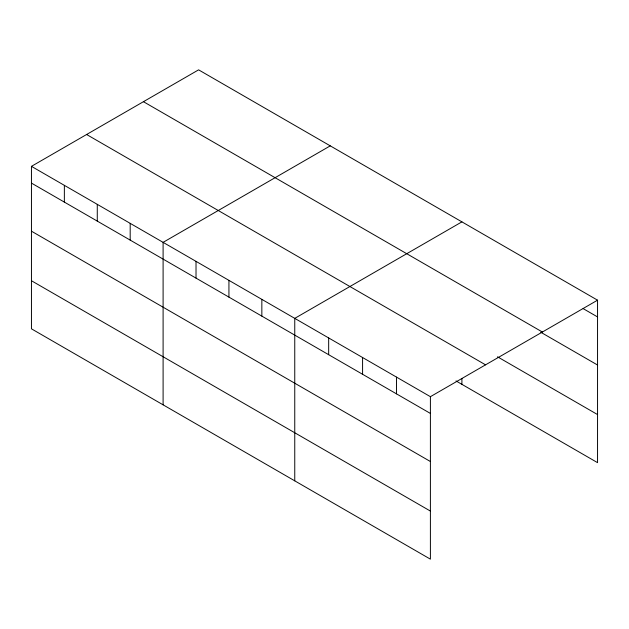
<?xml version="1.0" encoding="UTF-8"?>
<svg xmlns="http://www.w3.org/2000/svg" width="629" height="629" viewBox="0 0 629 629"><rect width="100%" height="100%" fill="white"/><g stroke="black" fill="none" stroke-linecap="round" stroke-linejoin="round"><path stroke-width="0.94" d="M430.401 461.521L430.401 396.679L31.45 166.347L31.45 328.825L430.401 559.157L430.401 461.521L31.45 231.189M456.001 380.93L597.55 462.653L597.55 300.175L198.599 69.843L31.45 166.347M330.256 145.857L163.1 242.354L163.1 404.832M461.906 221.864L294.757 318.368L294.757 480.847M430.401 396.679L597.55 300.175M583.138 308.611L597.55 316.93M143.443 101.694L542.387 332.018M540.751 332.23L597.55 365.017M497.515 356.808L597.55 414.566M86.613 134.504L485.557 364.836M31.45 183.102L430.401 413.434M31.45 280.738L430.401 511.07M461.906 378.454L461.906 384.343M396.49 377.101L396.49 393.856M362.579 357.524L362.579 374.279M328.668 337.946L328.668 354.701M261.845 299.365L261.845 316.12M228.932 280.361L228.932 297.116M196.02 261.357L196.02 278.12M130.187 223.358L130.187 240.113M97.275 204.354L97.275 221.109M64.362 185.351L64.362 202.106"/></g></svg>
